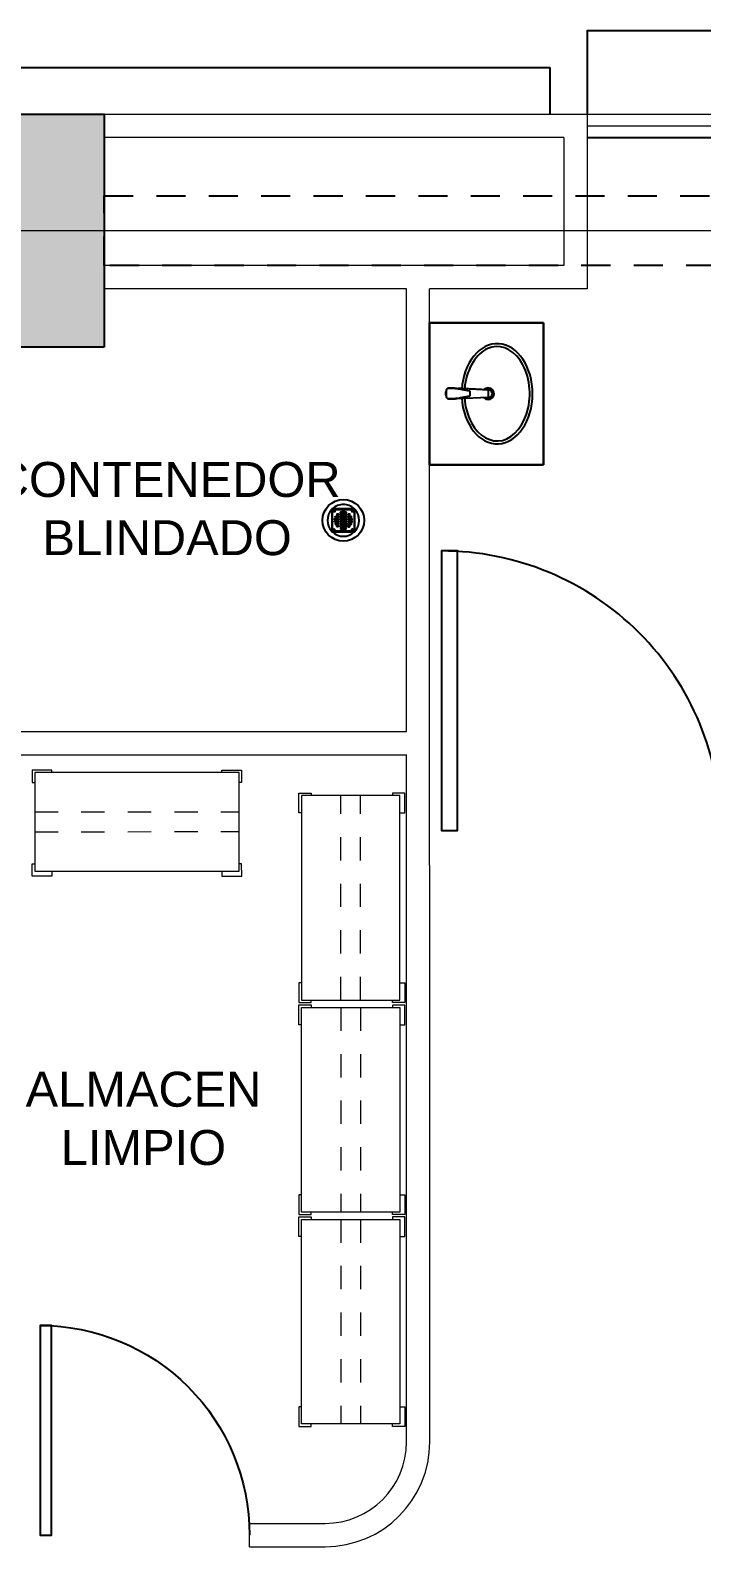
# Model space of a CAD drawing. Header units: metres. Extents: x -22 to 564, y 0 to 143.
# Drawn here: x 207.02 to 209.9, y 43.33 to 49.84 of the extents above; entities that cross this region are included whole.
import ezdxf

# ---------------------------------------------------------------- set-up
doc = ezdxf.new("R2010")
doc.units = ezdxf.units.M
for name, pattern in [('EJES630', [6.3, 5.5, -0.4, 0, -0.4]), ('XREF 2N NEURO-ONCOLOGIA$0$HIDDEN2', [0.1875, 0.125, -0.0625]), ('XREF 2N NEURO-ONCOLOGIA$0$PDF_IMPORT', [1, 0.8, -0.2])]:
    doc.linetypes.add(name, pattern=pattern)
for name, color, linetype, lineweight in [('EJES', 11, 'EJES630', 0), ('XREF 2N NEURO-ONCOLOGIA$0$HERRERIAS', 1, 'Continuous', 18), ('XREF 2N NEURO-ONCOLOGIA$0$MUROS DE TABLAROCA', 150, 'Continuous', 13)]:
    doc.layers.add(name, color=color, linetype=linetype, lineweight=lineweight)
for name, color, linetype in [('TEXTO', 7, 'Continuous'), ('XREF 2N NEURO-ONCOLOGIA$0$-CG-M-WALL', 7, 'Continuous'), ('XREF 2N NEURO-ONCOLOGIA$0$COLUMNAS', 6, 'Continuous'), ('XREF 2N NEURO-ONCOLOGIA$0$CONTRAVENTEOS', 6, 'XREF 2N NEURO-ONCOLOGIA$0$HIDDEN2'), ('XREF 2N NEURO-ONCOLOGIA$0$MOBILIARIO', 161, 'Continuous'), ('XREF 2N NEURO-ONCOLOGIA$0$Mobiliario Fijo', 40, 'Continuous'), ('XREF 2N NEURO-ONCOLOGIA$0$MUROS BAJOS', 2, 'Continuous'), ('XREF 2N NEURO-ONCOLOGIA$0$NOVIDESA', 11, 'Continuous'), ('XREF 2N NEURO-ONCOLOGIA$0$PUERTAS', 253, 'Continuous')]:
    doc.layers.add(name, color=color, linetype=linetype)
doc.styles.add('100 LOCALES 25', font='arial.ttf', dxfattribs={"height": 0.25})

# ---------------------------------------------------------------- blocks, each defined once
blk = doc.blocks.new('XREF 2N NEURO-ONCOLOGIA$0$A$C35ba1ef8')
at = {"layer": 'XREF 2N NEURO-ONCOLOGIA$0$Mobiliario Fijo'}
for p, q in [((0.49, 0.61), (0, 0.61)), ((0, 0.61), (0, 0)), ((0, 0), (0, 0.61)), ((0, 0.61), (0.49, 0.61)), ((0.49, 0), (0.49, 0.61)), ((0.49, 0.61), (0.49, 0)), ((0, 0), (0.49, 0)), ((0.49, 0), (0, 0))]:
    blk.add_line(p, q, dxfattribs=at)
for radius in [0.025, 0.0175]:
    blk.add_circle((0.2377, 0.305), radius, dxfattribs=at)
at = {"layer": 'XREF 2N NEURO-ONCOLOGIA$0$Mobiliario Fijo', "extrusion": (0, 0, -1)}
blk.add_ellipse((0.1993, 0.305), major_axis=(0, -0.215), ratio=0.709302, start_param=4.791428, end_param=10.907664, dxfattribs=at)
at = {"layer": 'XREF 2N NEURO-ONCOLOGIA$0$Mobiliario Fijo'}
blk.add_open_spline([(0.3393, 0.2887), (0.337, 0.2492), (0.3265, 0.2108), (0.2777, 0.1213), (0.2246, 0.0929), (0.1271, 0.1171), (0.0818, 0.1714), (0.0497, 0.3139), (0.0644, 0.3976), (0.1377, 0.5016), (0.1921, 0.5201), (0.2874, 0.4783), (0.3279, 0.4156), (0.3382, 0.3351), (0.3389, 0.3282), (0.3393, 0.3213)], degree=3, knots=[4.791428, 4.791428, 4.791428, 4.791428, 5.367357, 5.367357, 6.457084, 6.457084, 7.54681, 7.54681, 8.636537, 8.636537, 9.726264, 9.726264, 10.81599, 10.81599, 10.916607, 10.916607, 10.916607, 10.916607], dxfattribs=at)
blk.add_wipeout([(0.4172, 0.3179), (0.4173, 0.3177), (0.4179, 0.3165), (0.4183, 0.3156), (0.4184, 0.3153), (0.4187, 0.3144), (0.4189, 0.3139), (0.4192, 0.3129), (0.4194, 0.312), (0.4197, 0.3107), (0.4198, 0.3102), (0.4199, 0.3094), (0.42, 0.3084), (0.4201, 0.3076), (0.4201, 0.3071), (0.4201, 0.3053), (0.42, 0.3038), (0.42, 0.3036), (0.4199, 0.3027), (0.4198, 0.3017), (0.4197, 0.3013), (0.4194, 0.3), (0.4194, 0.2998), (0.419, 0.2985), (0.4188, 0.2978), (0.4183, 0.2964), (0.4181, 0.2961), (0.4177, 0.2951), (0.4173, 0.2944), (0.4172, 0.2942), (0.4172, 0.2933), (0.4171, 0.2929), (0.417, 0.2921), (0.417, 0.2917), (0.4168, 0.2911), (0.4168, 0.2908), (0.4166, 0.2903), (0.4165, 0.2898), (0.4163, 0.2894), (0.4162, 0.2891), (0.416, 0.2887), (0.4157, 0.2882), (0.4156, 0.2879), (0.4153, 0.2874), (0.4149, 0.2869), (0.4146, 0.2864), (0.4144, 0.2861), (0.4143, 0.286), (0.414, 0.2857), (0.4138, 0.2855), (0.4136, 0.2853), (0.4134, 0.2851), (0.4131, 0.2848), (0.4129, 0.2846), (0.4126, 0.2844), (0.4124, 0.2842), (0.4121, 0.284), (0.4114, 0.2835), (0.411, 0.2832), (0.4106, 0.283), (0.4102, 0.2828), (0.4099, 0.2826), (0.4092, 0.2823), (0.4084, 0.2821), (0.4072, 0.2817), (0.4065, 0.2816), (0.405, 0.2814), (0.405, 0.2814), (0.4033, 0.2814), (0.3848, 0.2813), (0.3828, 0.2815), (0.3822, 0.2816), (0.3814, 0.2818), (0.3806, 0.282), (0.3801, 0.2822), (0.3794, 0.2825), (0.3786, 0.2829), (0.3779, 0.2833), (0.3776, 0.2835), (0.3673, 0.2842), (0.2767, 0.2888), (0.2373, 0.2908), (0.2367, 0.291), (0.2365, 0.2914), (0.2365, 0.2921), (0.2364, 0.2932), (0.2365, 0.3205), (0.2365, 0.3207), (0.2368, 0.3211), (0.2371, 0.3212), (0.2374, 0.3213), (0.3776, 0.3286), (0.3782, 0.329), (0.3799, 0.3298), (0.3809, 0.3301), (0.3822, 0.3304), (0.3833, 0.3306), (0.3856, 0.3307), (0.3895, 0.3307), (0.4057, 0.3306), (0.4074, 0.3303), (0.4099, 0.3294), (0.4117, 0.3284), (0.4131, 0.3272), (0.4144, 0.3259), (0.4159, 0.3235), (0.417, 0.3202), (0.4173, 0.3177), (0.4172, 0.2942), (0.4172, 0.2934), (0.4171, 0.2926), (0.4169, 0.2915), (0.4168, 0.2909), (0.4164, 0.291), (0.4162, 0.2903), (0.4161, 0.2898), (0.4157, 0.2889), (0.4154, 0.2882), (0.4151, 0.2877), (0.4143, 0.2866), (0.4139, 0.2862), (0.4131, 0.2854), (0.4131, 0.2854), (0.4124, 0.2848), (0.4118, 0.2845), (0.4114, 0.2842), (0.4107, 0.2839), (0.4101, 0.2836), (0.4092, 0.2833), (0.4086, 0.2832), (0.4081, 0.2831), (0.4075, 0.283), (0.4072, 0.283), (0.4067, 0.283), (0.4063, 0.283), (0.4063, 0.283), (0.4021, 0.283), (0.3991, 0.283), (0.3835, 0.2836), (0.3807, 0.2838), (0.3779, 0.284), (0.3759, 0.2842), (0.3733, 0.2845), (0.37, 0.2849), (0.32, 0.2942), (0.3186, 0.2947), (0.3177, 0.2952), (0.3172, 0.2955), (0.3165, 0.2962), (0.3158, 0.297), (0.3153, 0.2979), (0.3151, 0.2984), (0.3147, 0.3002), (0.3147, 0.3116), (0.3148, 0.3127), (0.3153, 0.3142), (0.3157, 0.3149), (0.3161, 0.3154), (0.3167, 0.3161), (0.3175, 0.3168), (0.3181, 0.3171), (0.3186, 0.3174), (0.32, 0.3178), (0.3211, 0.318), (0.3604, 0.3257), (0.3623, 0.326), (0.3641, 0.3263), (0.3663, 0.3266), (0.3678, 0.3268), (0.3698, 0.3271), (0.3708, 0.3273), (0.3724, 0.3275), (0.3737, 0.3276), (0.3747, 0.3277), (0.3762, 0.3279), (0.3779, 0.3281), (0.3844, 0.3286), (0.4067, 0.3291), (0.4079, 0.329), (0.4103, 0.3284), (0.4122, 0.3274), (0.4128, 0.3269), (0.4135, 0.3264), (0.414, 0.3258), (0.4144, 0.3253), (0.4149, 0.3246), (0.4155, 0.3237), (0.4158, 0.323), (0.4161, 0.3222), (0.4162, 0.3218), (0.4164, 0.3211), (0.4165, 0.3206), (0.4165, 0.32), (0.4165, 0.3196), (0.4165, 0.2929), (0.4165, 0.2922), (0.4165, 0.2916), (0.4164, 0.291), (0.4168, 0.2909), (0.417, 0.2919), (0.4171, 0.2923), (0.4171, 0.2927), (0.4172, 0.2933), (0.4172, 0.2939), (0.4172, 0.2944), (0.4174, 0.306)]).dxf.layer = 'XREF 2N NEURO-ONCOLOGIA$0$Mobiliario Fijo'
for p, q in [((0.3568, 0.325), (0.32, 0.3178)), ((0.32, 0.2942), (0.3568, 0.2871)), ((0.3673, 0.2842), (0.3674, 0.2842))]:
    blk.add_line(p, q, dxfattribs=at)
for points in [[(0.3991, 0.283), (0.4067, 0.283, 0.414214), (0.4165, 0.2929), (0.4165, 0.3192, 0.414214), (0.4067, 0.3291), (0.3991, 0.3291)], [(0.3674, 0.2842), (0.2373, 0.2908, 0.002922), (0.2373, 0.2908, -0.394171), (0.2365, 0.2916)]]:
    blk.add_lwpolyline(points, format="xyb", dxfattribs=at)
for centre, radius, start, end in [((0.3991, 0.1074), 0.2216, 90, 101.01422), ((0.3991, 0.5046), 0.2216, 258.98578, 270), ((0.3945, 0.306), 0.0257, 332.49037, 27.1455)]:
    blk.add_arc(centre, radius, start, end, dxfattribs=at)
blk.add_rational_spline([(0.2365, 0.3205), (0.2365, 0.3212), (0.2373, 0.3213), (0.3023, 0.3246), (0.3674, 0.3279)], [1, 0.731045521611, 1, 1, 1], degree=2, knots=[0, 0, 0, 1.501887, 1.501887, 2.501887, 2.501887, 2.501887], dxfattribs=at)
for points, knots in [([(0.3776, 0.3286), (0.3775, 0.3286), (0.3767, 0.3285), (0.3753, 0.3284), (0.3731, 0.3282), (0.3703, 0.3281), (0.3682, 0.3279), (0.3671, 0.3279)], [0.6038179, 0.6038179, 0.6038179, 0.6038179, 0.6217035, 0.6863283, 0.7680475, 0.8726046, 1, 1, 1, 1]), ([(0.3776, 0.2835), (0.378, 0.2832), (0.379, 0.2826), (0.3808, 0.2819), (0.3836, 0.2813), (0.3872, 0.2813), (0.3929, 0.2814), (0.3981, 0.2814), (0.4028, 0.2814), (0.4057, 0.2814), (0.4083, 0.2819), (0.4105, 0.2829), (0.4123, 0.284), (0.4139, 0.2855), (0.4152, 0.2872), (0.4162, 0.2892), (0.4171, 0.2917), (0.4172, 0.2936), (0.4172, 0.2949), (0.4173, 0.2986), (0.4174, 0.3023), (0.4174, 0.306), (0.4174, 0.3098), (0.4173, 0.3135), (0.4172, 0.3172), (0.4172, 0.3178), (0.4172, 0.3191), (0.4169, 0.3212), (0.4161, 0.3232), (0.415, 0.3251), (0.4136, 0.3268), (0.412, 0.3283), (0.4101, 0.3294), (0.4081, 0.3302), (0.4053, 0.3308), (0.4017, 0.3308), (0.396, 0.3306), (0.3908, 0.3306), (0.3861, 0.3307), (0.3832, 0.3307), (0.3806, 0.3301), (0.3788, 0.3294), (0.3779, 0.3288), (0.3776, 0.3286)], [0, 0, 0, 0, 0.030155, 0.075225, 0.120291, 0.209196, 0.29837, 0.475282, 0.534978, 0.594602, 0.653475, 0.698568, 0.743661, 0.788756, 0.833851, 0.878921, 0.923991, 1, 1, 1, 2, 2, 2, 3, 3, 3, 3.037302, 3.083018, 3.128733, 3.174448, 3.220163, 3.26525, 3.310338, 3.355419, 3.400498, 3.489465, 3.578701, 3.755734, 3.815479, 3.875151, 3.934065, 3.97918, 4, 4, 4, 4]), ([(0.2365, 0.2916), (0.2365, 0.2916), (0.2365, 0.2916), (0.2365, 0.2916), (0.2365, 0.2916), (0.2365, 0.2916), (0.2365, 0.2916), (0.2364, 0.2964), (0.2363, 0.3012), (0.2362, 0.306), (0.2363, 0.3108), (0.2364, 0.3157), (0.2365, 0.3205), (0.2365, 0.3205), (0.2365, 0.3205), (0.2365, 0.3205), (0.2365, 0.3205), (0.2365, 0.3205), (0.2365, 0.3205), (0.2365, 0.3205), (0.2365, 0.3205), (0.2365, 0.3205), (0.2365, 0.3205), (0.2365, 0.3205), (0.2365, 0.3205), (0.2365, 0.3205), (0.2365, 0.3205), (0.2365, 0.3205), (0.2365, 0.3205), (0.2365, 0.3205), (0.2365, 0.3205)], [7, 7, 7, 7, 8, 8, 8, 9, 9, 9, 10, 10, 10, 11, 11, 11, 12, 12, 12, 13, 13, 13, 14, 14, 14, 15, 15, 15, 16, 16, 16, 17, 17, 17, 17]), ([(0.2362, 0.306), (0.2362, 0.306), (0.2362, 0.306), (0.2362, 0.306), (0.2362, 0.306)], [0, 0, 0, 0, 0.002816, 1, 1, 1, 1]), ([(0.32, 0.2942), (0.3194, 0.2944), (0.3179, 0.2949), (0.3162, 0.2963), (0.315, 0.2982), (0.3147, 0.2997), (0.3146, 0.3006), (0.3146, 0.3008), (0.3146, 0.3043), (0.3146, 0.3078), (0.3146, 0.3113), (0.3146, 0.3114), (0.3147, 0.3123), (0.315, 0.3139), (0.3161, 0.3156), (0.3176, 0.317), (0.319, 0.3176), (0.3199, 0.3178), (0.32, 0.3178)], [0, 0, 0, 0, 0.234233, 0.499666, 0.704873, 0.949506, 1, 1, 1, 2, 2, 2, 2.050461, 2.294933, 2.500004, 2.704389, 2.948859, 3, 3, 3, 3]), ([(0.3674, 0.2842), (0.3674, 0.2842), (0.3674, 0.2842), (0.3674, 0.2843), (0.3674, 0.2843)], [0, 0, 0, 0, 0.566627, 1, 1, 1, 1]), ([(0.3674, 0.2842), (0.3685, 0.2841), (0.3704, 0.284), (0.3731, 0.2838), (0.3751, 0.2837), (0.3765, 0.2836), (0.3773, 0.2835), (0.3776, 0.2835), (0.3776, 0.2835)], [0, 0, 0, 0, 0.1168544, 0.2231045, 0.306143, 0.3531837, 0.387216, 0.3894105, 0.3894105, 0.3894105, 0.3894105])]:
    blk.add_open_spline(points, degree=3, knots=knots, dxfattribs=at)
blk = doc.blocks.new('XREF 2N NEURO-ONCOLOGIA$0$C-1')
at = {"layer": 'XREF 2N NEURO-ONCOLOGIA$0$-CG-M-WALL', "true_color": 0x636466}
h = blk.add_hatch(color=251, dxfattribs=at)
h.dxf.hatch_style = 1
h.paths.add_polyline_path([(-0.5, -0.5), (-0.5, 0.5), (0.5, 0.5), (0.5, -0.5)])
blk.add_lwpolyline([(-0.5, -0.5), (-0.5, 0.5), (0.5, 0.5), (0.5, -0.5)], close=True)
blk = doc.blocks.new('XREF 2N NEURO-ONCOLOGIA$0$A$Ce8e868ac')
at = {"layer": 'XREF 2N NEURO-ONCOLOGIA$0$MOBILIARIO', "lineweight": 0}
for points in [[(0.3289, 0.1603), (0.3078, 0.1603), (0.3077, 0.2449), (0.3607, 0.2449), (0.3607, 0.2343)], [(0.7522, 0.1603), (0.7628, 0.1603), (0.7628, 0.245), (0.7099, 0.245), (0.7099, 0.2344)], [(0.329, -0.57), (0.3079, -0.57), (0.3079, -0.6546), (0.3608, -0.6546), (0.3608, -0.644)], [(0.7523, -0.5699), (0.7629, -0.5699), (0.7629, -0.6546), (0.71, -0.6546), (0.71, -0.644)]]:
    blk.add_lwpolyline(points, dxfattribs=at)
blk.add_lwpolyline([(0.3289, 0.2343), (0.7522, 0.2344), (0.7523, -0.644), (0.329, -0.644)], close=True, dxfattribs=at)
at = {"layer": 'XREF 2N NEURO-ONCOLOGIA$0$MOBILIARIO', "linetype": 'XREF 2N NEURO-ONCOLOGIA$0$PDF_IMPORT', "lineweight": 0, "ltscale": 0.031748}
for points in [[(0.4984, -0.644), (0.4982, 0.2344)], [(0.583, -0.644), (0.5829, 0.2344)]]:
    blk.add_lwpolyline(points, dxfattribs=at)
blk = doc.blocks.new('XREF 2N NEURO-ONCOLOGIA$0$XR-00$0$XR-00$0$COLADERA')
blk.add_wipeout([(-0.0894, 0), (-0.089, 0.008), (-0.088, 0.0155), (-0.0865, 0.0226), (-0.0845, 0.0291), (-0.0827, 0.034), (-0.0792, 0.0414), (-0.0752, 0.0483), (-0.0704, 0.0551), (-0.0642, 0.0622), (-0.0592, 0.067), (-0.0537, 0.0714), (-0.0447, 0.0774), (-0.0357, 0.0819), (-0.0284, 0.0847), (-0.0157, 0.088), (-0.0058, 0.0892), (0.002, 0.0893), (0.0121, 0.0885), (0.0191, 0.0873), (0.0249, 0.0858), (0.0333, 0.0829), (0.0394, 0.0802), (0.0441, 0.0777), (0.0509, 0.0734), (0.0546, 0.0708), (0.0607, 0.0656), (0.0662, 0.06), (0.0698, 0.0558), (0.0734, 0.051), (0.0771, 0.0452), (0.0805, 0.0388), (0.0833, 0.0325), (0.0855, 0.0261), (0.0871, 0.02), (0.0885, 0.0127), (0.0892, 0.0048), (0.0894, -0.0011), (0.089, -0.0081), (0.0881, -0.0148), (0.0861, -0.0238), (0.0827, -0.0338), (0.0785, -0.0427), (0.0721, -0.0528), (0.0664, -0.0598), (0.058, -0.068), (0.0485, -0.0751), (0.0392, -0.0803), (0.0306, -0.084), (0.0227, -0.0864), (0.014, -0.0883), (0.0042, -0.0893), (-0.0044, -0.0893), (-0.0136, -0.0883), (-0.0241, -0.086), (-0.0327, -0.0831), (-0.0424, -0.0787), (-0.0497, -0.0743), (-0.057, -0.0688), (-0.0642, -0.0622), (-0.0708, -0.0546), (-0.0761, -0.0468), (-0.0799, -0.04), (-0.0836, -0.0315), (-0.087, -0.0202), (-0.089, -0.0082)]).dxf.layer = 'XREF 2N NEURO-ONCOLOGIA$0$Mobiliario Fijo'
at = {"layer": 'XREF 2N NEURO-ONCOLOGIA$0$Mobiliario Fijo', "linetype": 'Continuous'}
for points in [[(-0.0495, -0.0471, 0.414214), (-0.0471, -0.0495), (0.0471, -0.0495, 0.414214), (0.0495, -0.0471), (0.0495, 0.0471, 0.414214), (0.0471, 0.0495), (-0.0471, 0.0495, 0.414214), (-0.0495, 0.0471)], [(0.0435, -0.0466), (-0.0435, -0.0466, -0.414214), (-0.0466, -0.0435), (-0.0466, 0.0435, -0.40947), (-0.0435, 0.0466), (0.0435, 0.0466, -0.414222), (0.0466, 0.0435), (0.0466, -0.0435, -0.414205)], [(-0.0323, -0.0104), (-0.0323, 0.0104, 0.863865), (-0.0368, 0.011, 0.146862), (-0.0368, -0.011, 0.863865)], [(-0.0224, 0.0261), (-0.0224, 0.0218, -1), (-0.0272, 0.0218), (-0.0272, 0.0261, -1)], [(-0.0272, -0.0119, 1), (-0.0224, -0.0119), (-0.0224, 0.0119, 1), (-0.0272, 0.0119)], [(-0.0173, 0.0218, 1), (-0.0126, 0.0218), (-0.0126, 0.0328, 1), (-0.0173, 0.0328)], [(-0.0125, 0.0119, 1), (-0.0173, 0.0119), (-0.0173, -0.0119, 1), (-0.0125, -0.0119)], [(-0.0026, 0.0357), (-0.0026, 0.0218, -1), (-0.0073, 0.0218), (-0.0073, 0.0357, -1)], [(-0.0026, 0.0119), (-0.0026, -0.0119, -1), (-0.0073, -0.0119), (-0.0073, 0.0119, -1)], [(0.0073, 0.0357), (0.0073, 0.0218, -1), (0.0026, 0.0218), (0.0026, 0.0357, -1)], [(0.0073, 0.0119), (0.0073, -0.0119, -1), (0.0026, -0.0119), (0.0026, 0.0119, -1)], [(0.0173, 0.0119), (0.0173, -0.0119, -1), (0.0125, -0.0119), (0.0125, 0.0119, -1)], [(0.0173, 0.0328), (0.0173, 0.0218, -1), (0.0126, 0.0218), (0.0126, 0.0328, -1)], [(0.0224, 0.0218, 1), (0.0272, 0.0218), (0.0272, 0.0261, 1), (0.0224, 0.0261)], [(0.0272, 0.0119), (0.0272, -0.0119, -1), (0.0224, -0.0119), (0.0224, 0.0119, -1)], [(0.0368, 0.011, -0.146862), (0.0368, -0.011, -0.863865), (0.0323, -0.0104), (0.0323, 0.0104, -0.863865)], [(-0.0224, -0.0261), (-0.0224, -0.0218, 1), (-0.0272, -0.0218), (-0.0272, -0.0261, 1)], [(-0.0126, -0.0328), (-0.0126, -0.0218, 1), (-0.0173, -0.0218), (-0.0173, -0.0328, 1)], [(-0.0073, -0.0357, 1), (-0.0026, -0.0357), (-0.0026, -0.0218, 1), (-0.0073, -0.0218)], [(0.0073, -0.0357), (0.0073, -0.0218, 1), (0.0026, -0.0218), (0.0026, -0.0357, 1)], [(0.0173, -0.0328), (0.0173, -0.0218, 1), (0.0126, -0.0218), (0.0126, -0.0328, 1)], [(0.0272, -0.0261), (0.0272, -0.0218, 1), (0.0224, -0.0218), (0.0224, -0.0261, 1)]]:
    blk.add_lwpolyline(points, format="xyb", close=True, dxfattribs=at)
for centre, radius in [((0, 0), 0.0894), ((-0.0396, 0.0396), 0.00329), ((0.0396, 0.0396), 0.00329), ((-0.0396, -0.0396), 0.00329), ((0.0396, -0.0396), 0.00329)]:
    blk.add_circle(centre, radius, dxfattribs=at)
for start, end in [(46.43303, 133.56697), (136.43003, 223.56997), (0, 43.56997), (316.43003, 0), (226.43303, 313.56697)]:
    blk.add_arc((0, 0), 0.0683, start, end, dxfattribs=at)
blk = doc.blocks.new('XREF 2N NEURO-ONCOLOGIA')
at = {"layer": 'XREF 2N NEURO-ONCOLOGIA$0$CONTRAVENTEOS', "color": 3, "elevation": 0}
blk.add_lwpolyline([(15.6739, 39.7076), (15.6739, 32.3576), (15.3739, 32.3576), (15.3739, 39.7076)], close=True, dxfattribs=at)
at = {"layer": 'XREF 2N NEURO-ONCOLOGIA$0$HERRERIAS'}
for p, q in [((15.9739, 37.6326, 0), (15.9739, 34.4326, 0)), ((16.0239, 37.6326, 0), (16.0239, 34.4326, 0))]:
    blk.add_line(p, q, dxfattribs=at)
at = {"layer": 'XREF 2N NEURO-ONCOLOGIA$0$MUROS BAJOS'}
for p, q in [((15.9239, 37.6326, 0), (15.9239, 35.5201, 0)), ((16.3839, 37.6326, 0), (16.3839, 34.4326, 0))]:
    blk.add_line(p, q, dxfattribs=at)
at = {"layer": 'XREF 2N NEURO-ONCOLOGIA$0$MUROS DE TABLAROCA'}
for p, q in [((13.3739, 40.8576), (13.374, 38.4082)), ((13.2739, 40.7576), (13.274, 38.4081)), ((9.8739, 39.0829), (9.9739, 39.0829)), ((9.8739, 39.0829), (9.8739, 38.7582)), ((9.9739, 39.0829), (9.9739, 38.7582)), ((10.3239, 38.4082), (13.274, 38.4082)), ((13.374, 38.4082), (15.2738, 38.4082))]:
    blk.add_line(p, q, dxfattribs=at)
for points in [[(15.2738, 38.4082), (15.2737, 39.7076)], [(15.9239, 37.7326), (15.3739, 37.7326), (15.3737, 39.7076)], [(15.9239, 37.7326), (15.9239, 39.7076), (16.0239, 39.7076), (16.0239, 37.6326), (15.9239, 37.6326)], [(15.9239, 37.6326), (15.2739, 37.6326), (15.2739, 38.3099)]]:
    blk.add_lwpolyline(points, dxfattribs=at)
for radius in [0.45, 0.35]:
    blk.add_arc((10.3239, 38.7582), radius, 180, 270, dxfattribs=at)
at = {"layer": 'XREF 2N NEURO-ONCOLOGIA$0$NOVIDESA'}
for p, q in [((16.2244, 51.3576, 0), (16.2244, 37.7926, 0)), ((16.2239, 37.7926, 0), (16.0239, 37.7926, 0)), ((16.384, 37.6326, 0), (16.0239, 37.6326, 0))]:
    blk.add_line(p, q, dxfattribs=at)
at = {"layer": 'XREF 2N NEURO-ONCOLOGIA$0$PUERTAS', "elevation": 0}
blk.add_lwpolyline([(10.8239, 39.9829), (9.9239, 39.9829), (9.9239, 39.9329), (10.8239, 39.9329), (10.8239, 39.9829, -0.414214), (9.9239, 39.0829)], format="xyb", dxfattribs=at)
at = {"layer": 'XREF 2N NEURO-ONCOLOGIA$0$PUERTAS'}
blk.add_lwpolyline([(12.9489, 37.0576, 0.414214), (14.1489, 38.2576), (12.9489, 38.2576), (12.9489, 38.1895), (14.1489, 38.1895), (14.1489, 38.2576)], format="xyb", dxfattribs=at)
at = {"layer": 'XREF 2N NEURO-ONCOLOGIA$0$COLUMNAS'}
blk.add_blockref('XREF 2N NEURO-ONCOLOGIA$0$C-1', (15.5239, 40.2076, 0), dxfattribs=at)
at = {"layer": 'XREF 2N NEURO-ONCOLOGIA$0$MOBILIARIO', "xscale": -1}
for p, rotation in [((12.4454, 39.3614), 180.0164770239479), ((12.8645, 38.108, 0), 270.0164770239479)]:
    blk.add_blockref('XREF 2N NEURO-ONCOLOGIA$0$A$Ce8e868ac', p, dxfattribs=dict(at, rotation=rotation))
at = {"layer": 'XREF 2N NEURO-ONCOLOGIA$0$MOBILIARIO', "rotation": 89.98352297605213}
for p in [(10.6349, 38.108, 0), (11.5447, 38.108, 0)]:
    blk.add_blockref('XREF 2N NEURO-ONCOLOGIA$0$A$Ce8e868ac', p, dxfattribs=at)
at = {"layer": 'XREF 2N NEURO-ONCOLOGIA$0$Mobiliario Fijo', "transparency": 33554687, "rotation": 359.8850134140689}
blk.add_blockref('XREF 2N NEURO-ONCOLOGIA$0$XR-00$0$XR-00$0$COLADERA', (14.2801, 38.6799), dxfattribs=at)
at = {"layer": 'XREF 2N NEURO-ONCOLOGIA$0$Mobiliario Fijo', "xscale": -1, "rotation": 270}
blk.add_blockref('XREF 2N NEURO-ONCOLOGIA$0$A$C35ba1ef8', (14.5187, 37.8199), dxfattribs=at)
at = {"layer": 'XREF 2N NEURO-ONCOLOGIA$0$MUROS DE TABLAROCA'}
blk.add_line((10.3239, 38.3082), (15.2739, 38.3099), dxfattribs=at)

msp = doc.modelspace()

# ---------------------------------------------------------------- block references
at = {"rotation": 90}
msp.add_blockref('XREF 2N NEURO-ONCOLOGIA', (247.0412, 33.4511), dxfattribs=at)

# ---------------------------------------------------------------- next in the draw order: linework, layer by layer
at = {"layer": 'EJES'}
msp.add_line((192.036, 48.9751), (248.8132, 48.9751), dxfattribs=at)

# ---------------------------------------------------------------- next in the draw order: texts
at = {"layer": 'TEXTO', "char_height": 0.15, "attachment_point": 1, "style": '100 LOCALES 25'}
for s, insert, width in [('\\pxqc;CONTENEDOR BLINDADO', (206.712, 47.9819, 0), 1.785007), ('\\pxqc;ALMACEN LIMPIO', (206.6654, 45.3639, 0), 1.674895)]:
    msp.add_mtext(s, dxfattribs=dict(at, insert=insert, width=width))

doc.saveas('drawing.dxf')
